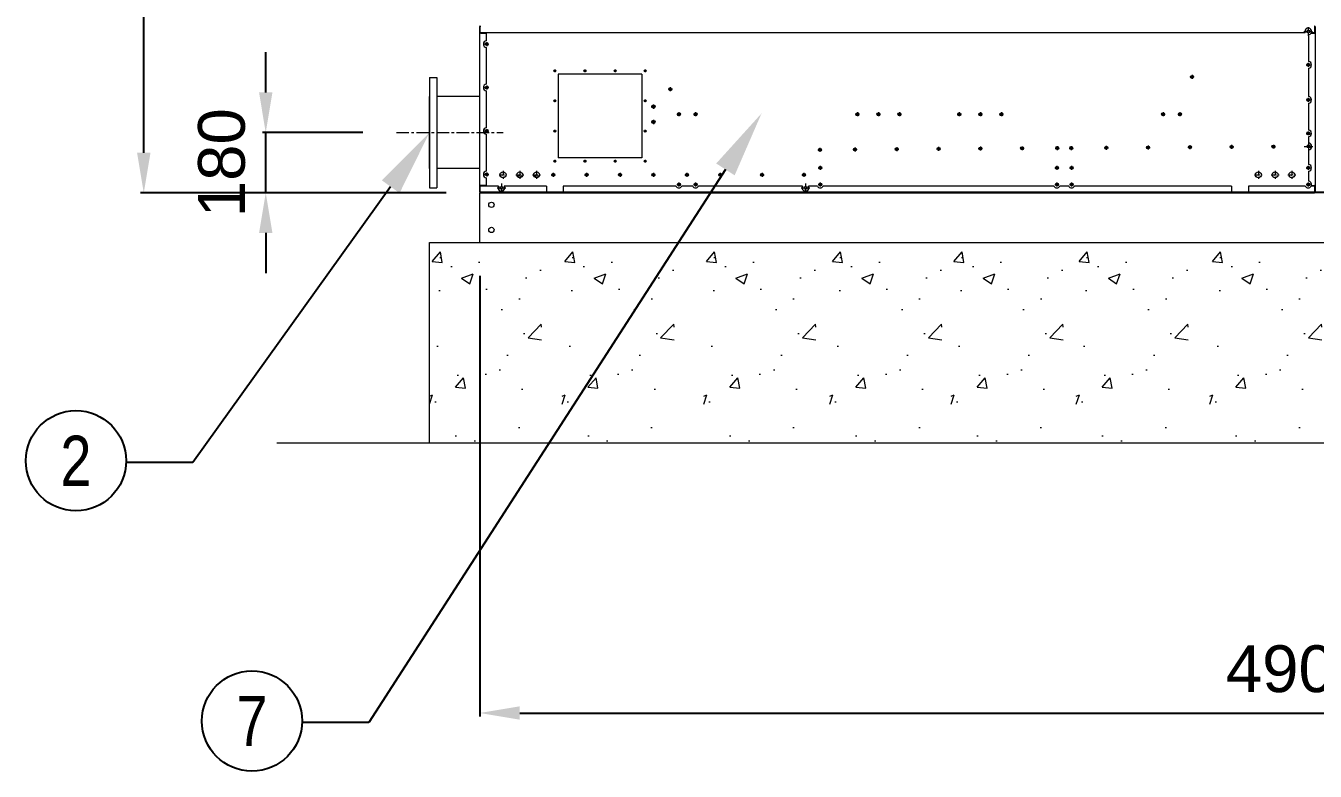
# Model space of a CAD drawing. Header units: millimetres. Extents: x 18793 to 48201, y 11745 to 32540.
# Drawn here: x 28028 to 31886, y 17598 to 19828 of the extents above; entities that cross this region are included whole.
import ezdxf
from ezdxf import colors
from ezdxf.entities.mleader import LeaderData, LeaderLine
from ezdxf.enums import TextEntityAlignment as Align
from ezdxf.math import Vec2, Vec3

# ---------------------------------------------------------------- set-up
doc = ezdxf.new("R2010")
doc.units = ezdxf.units.MM
doc.linetypes.add('CENTER', pattern=[2, 1.25, -0.25, 0.25, -0.25])
doc.linetypes.add('DASHDOT', pattern=[18.5, 12, -3, 0.5, -3])
for name, color, linetype in [('center', 1, 'CENTER'), ('냉각탑_dim', 1, 'Continuous'), ('냉각탑_text', 3, 'Continuous'), ('냉각탑_기초', 23, 'Continuous')]:
    doc.layers.add(name, color=color, linetype=linetype)
doc.styles.get("Standard").update_dxf_attribs({"font": 'arial.ttf'})
doc.dimstyles.new('1.40', dxfattribs={"dimscale": 20, "dimtxt": 1.5, "dimasz": 1, "dimexe": 0.5, "dimexo": 0.5, "dimgap": 0.5, "dimtad": 1, "dimdec": 0, "dimzin": 0, "dimdsep": 46, "dimtxsty": 'Standard', "dimcen": 0, "dimclrd": 2, "dimclre": 2, "dimclrt": 3, "dimadec": 0, "dimazin": 0, "dimtfac": 1, "dimtdec": 0, "dimtmove": 0, "dimatfit": 0, "dimfxl": 1, "dimtolj": 1, "dimtzin": 0, "dimlwd": -1, "dimlwe": -1, "dimarcsym": 0})

# ---------------------------------------------------------------- blocks, each defined once
blk = doc.blocks.new('*D130')
at = {"color": 2, "transparency": 16777216}
for p, q in [((29386.5, 19079.5), (29386.5, 17761.7)), ((34286.5, 19079.5), (34286.5, 17761.7)), ((29506.5, 17771.7), (34166.5, 17771.7))]:
    blk.add_line(p, q, dxfattribs=at)
for points in [[(29506.5, 17791.7), (29506.5, 17751.7), (29386.5, 17771.7)], [(34166.5, 17791.7), (34166.5, 17751.7), (34286.5, 17771.7)]]:
    blk.add_solid(points, dxfattribs=at)
at = {"layer": 'Defpoints', "color": 0, "transparency": 16777216}
for p in [(29386.5, 19179.5), (34286.5, 19179.5), (34286.5, 17771.7)]:
    blk.add_point(p, dxfattribs=at)
at = {"color": 3, "lineweight": 5, "transparency": 16777216, "insert": (31836.5, 17903.2), "char_height": 140, "attachment_point": 5}
blk.add_mtext('\\A1;4900', dxfattribs=at)
blk = doc.blocks.new('*D131')
at = {"color": 2, "transparency": 16777216}
for p, q in [((29024.2, 22320.8), (28371.4, 22320.8)), ((28381.4, 19447.8), (28381.4, 22200.8)), ((29286.5, 19327.8), (28371.4, 19327.8))]:
    blk.add_line(p, q, dxfattribs=at)
for points in [[(28361.4, 22200.8), (28401.4, 22200.8), (28381.4, 22320.8)], [(28361.4, 19447.8), (28401.4, 19447.8), (28381.4, 19327.8)]]:
    blk.add_solid(points, dxfattribs=at)
at = {"layer": 'Defpoints', "color": 0, "transparency": 16777216}
for p in [(28381.4, 22320.8), (29124.2, 22320.8), (29386.5, 19327.8)]:
    blk.add_point(p, dxfattribs=at)
at = {"color": 3, "lineweight": 5, "transparency": 16777216, "insert": (28249.9, 20824.3), "char_height": 140, "attachment_point": 5, "rotation": 90}
blk.add_mtext('\\A1;2993', dxfattribs=at)
blk = doc.blocks.new('*D133')
at = {"color": 2, "transparency": 16777216}
for p, q in [((28746.3, 19628.2), (28746.3, 19748.2)), ((29037.3, 19508.2), (28736.3, 19508.2)), ((28746.3, 19327.8), (28746.3, 19508.2)), ((29286.5, 19327.8), (28736.3, 19327.8)), ((28746.3, 19207.8), (28746.3, 19087.8))]:
    blk.add_line(p, q, dxfattribs=at)
for points in [[(28726.3, 19628.2), (28766.3, 19628.2), (28746.3, 19508.2)], [(28726.3, 19207.8), (28766.3, 19207.8), (28746.3, 19327.8)]]:
    blk.add_solid(points, dxfattribs=at)
at = {"layer": 'Defpoints', "color": 0, "transparency": 16777216}
for p in [(28746.3, 19508.2), (29137.3, 19508.2), (29386.5, 19327.8)]:
    blk.add_point(p, dxfattribs=at)
at = {"color": 3, "lineweight": 5, "transparency": 16777216, "insert": (28614.8, 19418), "char_height": 140, "attachment_point": 5, "rotation": 90}
blk.add_mtext('\\A1;180', dxfattribs=at)
blk = doc.blocks.new('1')
at = {"color": 7, "lineweight": 20, "ltscale": 0.0425}
for p, q in [((29386.5, 19825.8), (29388.2, 19825.8)), ((29386.5, 19824.9), (29388.2, 19824.9)), ((31886.5, 19825.8), (31884.8, 19825.8)), ((31886.5, 19824.9), (31884.8, 19824.9)), ((29386.5, 19330.7), (29388.2, 19330.7)), ((29386.5, 19329.8), (29388.2, 19329.8)), ((31886.5, 19330.7), (31884.8, 19330.7)), ((31886.5, 19329.8), (31884.8, 19329.8))]:
    blk.add_line(p, q, dxfattribs=at)
at = {"color": 7, "lineweight": 20, "ltscale": 0.0225}
for p, q in [((29386.5, 19824.9), (29386.5, 19825.8)), ((29386.5, 19824.9), (29386.5, 19825.8)), ((31886.5, 19824.9), (31886.5, 19825.8)), ((29386.5, 19330.7), (29386.5, 19329.8)), ((31886.5, 19330.7), (31886.5, 19329.8))]:
    blk.add_line(p, q, dxfattribs=at)
at = {"color": 7, "lineweight": 20, "ltscale": 0.4775}
for p, q in [((29386.5, 19805.8), (29386.5, 19824.9)), ((31886.5, 19824.9), (31886.5, 19805.8)), ((29386.5, 19330.7), (29386.5, 19349.8)), ((31886.5, 19349.8), (31886.5, 19330.7))]:
    blk.add_line(p, q, dxfattribs=at)
at = {"color": 7, "lineweight": 20, "ltscale": 0.085}
for p, q in [((29389.9, 19805.8), (29386.5, 19805.8)), ((29388.2, 19827.8), (29388.2, 19824.4)), ((31883.1, 19805.8), (31886.5, 19805.8)), ((31884.8, 19827.8), (31884.8, 19824.4)), ((29389.9, 19349.8), (29386.5, 19349.8)), ((29388.2, 19327.8), (29388.2, 19331.2)), ((31883.1, 19349.8), (31886.5, 19349.8)), ((31884.8, 19327.8), (31884.8, 19331.2))]:
    blk.add_line(p, q, dxfattribs=at)
at = {"color": 7, "lineweight": 20}
for p, q in [((29386.5, 19349.8), (29386.5, 19805.8)), ((29388.2, 19807.8), (31856, 19807.8)), ((29406.5, 19782.8), (29406.5, 19805.8)), ((31866.5, 19800.9), (31866.5, 19720.8)), ((31886.5, 19805.8), (31886.5, 19349.8)), ((29406.5, 19652.8), (29406.5, 19762.9)), ((29871.5, 19682.8), (29621.5, 19682.8)), ((29621.5, 19682.8), (29621.5, 19432.8)), ((29871.5, 19682.8), (29871.5, 19432.8)), ((31866.5, 19700.9), (31866.5, 19615.8)), ((29236.5, 19673.3), (29236.5, 19343.3)), ((29236.5, 19673.3), (29258.5, 19673.3)), ((29258.5, 19673.3), (29258.5, 19343.3)), ((29236.5, 19400.2), (29236.5, 19616.5)), ((29386.5, 19616.5), (29258.5, 19616.5)), ((29406.5, 19522.8), (29406.5, 19632.9)), ((31866.5, 19595.9), (31866.5, 19515.8)), ((29406.5, 19392.8), (29406.5, 19502.9)), ((31866.5, 19456.8), (31866.5, 19412.8)), ((29871.5, 19432.8), (29621.5, 19432.8)), ((29386.5, 19400.2), (29258.5, 19400.2)), ((29406.5, 19349.8), (29406.5, 19372.9)), ((31866.5, 19392.9), (31866.5, 19362.8)), ((29236.5, 19343.3), (29258.5, 19343.3)), ((29442.8, 19347.8), (29388.2, 19347.8)), ((29586.5, 19347.8), (29460.2, 19347.8)), ((29586.5, 19331.2), (29636.5, 19331.2)), ((29973.8, 19347.8), (29636.5, 19347.8)), ((30023.8, 19347.8), (29991.2, 19347.8)), ((30352.8, 19347.8), (30041.2, 19347.8)), ((30396.8, 19347.8), (30370.2, 19347.8)), ((31104.8, 19347.8), (30414.2, 19347.8)), ((31148.8, 19347.8), (31122.2, 19347.8)), ((31636.5, 19347.8), (31166.2, 19347.8)), ((31636.5, 19331.2), (31686.5, 19331.2)), ((31856.8, 19347.8), (31686.5, 19347.8)), ((29388.2, 19327.8), (31884.8, 19327.8))]:
    blk.add_line(p, q, dxfattribs=at)
at = {"color": 7, "lineweight": 20, "ltscale": 0.00769}
for p, q in [((29386.5, 19805.8), (29386.8, 19805.8)), ((31886.5, 19805.8), (31886.2, 19805.8))]:
    blk.add_line(p, q, dxfattribs=at)
at = {"color": 7, "lineweight": 20, "ltscale": 0.415}
for p, q in [((29388.2, 19807.8), (29388.2, 19824.4)), ((29389.9, 19805.8), (29406.5, 19805.8)), ((31884.8, 19824.4), (31884.8, 19807.8)), ((29388.2, 19331.2), (29388.2, 19347.8)), ((29406.5, 19349.8), (29389.9, 19349.8)), ((29586.5, 19347.8), (29586.5, 19331.2)), ((29636.5, 19347.8), (29636.5, 19331.2)), ((31636.5, 19347.8), (31636.5, 19331.2)), ((31686.5, 19347.8), (31686.5, 19331.2)), ((31884.8, 19347.8), (31884.8, 19331.2))]:
    blk.add_line(p, q, dxfattribs=at)
at = {"color": 7, "lineweight": 20, "ltscale": 0.05}
for p, q in [((29388.5, 19807.8), (29388.5, 19805.8)), ((31884.5, 19805.8), (31884.5, 19807.8)), ((29386.5, 19349.8), (29388.5, 19349.8)), ((29388.5, 19349.8), (29388.5, 19347.8)), ((31886.5, 19349.8), (31884.5, 19349.8)), ((31884.5, 19347.8), (31884.5, 19349.8))]:
    blk.add_line(p, q, dxfattribs=at)
at = {"color": 7, "linetype": 'DASHDOT', "lineweight": 20}
for p, q in [((31852.5, 19810.8), (31878.5, 19810.8)), ((31865.5, 19823.8), (31865.5, 19797.8)), ((31853.5, 19466.8), (31879.5, 19466.8)), ((31866.5, 19479.8), (31866.5, 19453.8)), ((29444.8, 19381.8), (29468.2, 19381.8)), ((29456.5, 19393.5), (29456.5, 19370.1)), ((29494.8, 19381.8), (29518.2, 19381.8)), ((29506.5, 19393.5), (29506.5, 19370.1)), ((29544.8, 19381.8), (29568.2, 19381.8)), ((29556.5, 19393.5), (29556.5, 19370.1)), ((31704.8, 19381.8), (31728.2, 19381.8)), ((31716.5, 19393.5), (31716.5, 19370.1)), ((31754.8, 19381.8), (31778.2, 19381.8)), ((31766.5, 19393.5), (31766.5, 19370.1)), ((31804.8, 19381.8), (31828.2, 19381.8)), ((31816.5, 19393.5), (31816.5, 19370.1)), ((29438.5, 19342.8), (29464.5, 19342.8)), ((29451.5, 19355.8), (29451.5, 19329.8)), ((30348.5, 19342.8), (30374.5, 19342.8)), ((30361.5, 19355.8), (30361.5, 19329.8))]:
    blk.add_line(p, q, dxfattribs=at)
at = {"color": 7, "lineweight": 20, "ltscale": 0.223493}
blk.add_line((31874.2, 19805.8), (31883.1, 19805.8), dxfattribs=at)
at = {"color": 7, "lineweight": 20, "ltscale": 0.244015}
blk.add_line((31875, 19807.8), (31884.8, 19807.8), dxfattribs=at)
at = {"color": 7, "linetype": 'DASHDOT', "lineweight": 20, "ltscale": 0.292499}
for p, q in [((29401.6, 19772.8), (29413.3, 19772.8)), ((31859.6, 19710.8), (31871.3, 19710.8)), ((29401.6, 19642.8), (29413.3, 19642.8)), ((31859.6, 19605.8), (31871.3, 19605.8)), ((29401.6, 19512.8), (29413.3, 19512.8)), ((31859.6, 19505.8), (31871.3, 19505.8)), ((31755.6, 19466.1), (31767.3, 19466.1)), ((29401.6, 19382.8), (29413.3, 19382.8)), ((29600.6, 19381.8), (29612.3, 19381.8)), ((31151.6, 19402.8), (31163.3, 19402.8)), ((31151.6, 19352.8), (31163.3, 19352.8))]:
    blk.add_line(p, q, dxfattribs=at)
at = {"color": 7, "linetype": 'DASHDOT', "lineweight": 20, "ltscale": 0.2925}
for p, q in [((29407.5, 19778.7), (29407.5, 19767)), ((31865.5, 19716.7), (31865.5, 19705)), ((31517.9, 19680.7), (31517.9, 19669)), ((29407.5, 19648.7), (29407.5, 19637)), ((29956.9, 19643.6), (29956.9, 19631.9)), ((31512, 19674.8), (31523.7, 19674.8)), ((29951, 19637.7), (29962.7, 19637.7)), ((31865.5, 19611.7), (31865.5, 19600)), ((29976.6, 19562.8), (29988.3, 19562.8)), ((29982.5, 19568.7), (29982.5, 19557)), ((30026.6, 19562.8), (30038.3, 19562.8)), ((30032.5, 19568.7), (30032.5, 19557)), ((30510.6, 19562.8), (30522.3, 19562.8)), ((30516.5, 19568.7), (30516.5, 19557)), ((30573.6, 19562.8), (30585.3, 19562.8)), ((30579.5, 19568.7), (30579.5, 19557)), ((30636.6, 19562.8), (30648.3, 19562.8)), ((30642.5, 19568.7), (30642.5, 19557)), ((30815.6, 19562.8), (30827.3, 19562.8)), ((30821.5, 19568.7), (30821.5, 19557)), ((30878.6, 19562.8), (30890.3, 19562.8)), ((30884.5, 19568.7), (30884.5, 19557)), ((30941.6, 19562.8), (30953.3, 19562.8)), ((30947.5, 19568.7), (30947.5, 19557)), ((31425.6, 19562.8), (31437.3, 19562.8)), ((31431.5, 19568.7), (31431.5, 19557)), ((31475.6, 19562.8), (31487.3, 19562.8)), ((31481.5, 19568.7), (31481.5, 19557)), ((29407.5, 19518.7), (29407.5, 19507)), ((31865.5, 19511.7), (31865.5, 19500)), ((30398.6, 19456.8), (30410.3, 19456.8)), ((30404.5, 19462.7), (30404.5, 19451)), ((30503.6, 19457.5), (30515.3, 19457.5)), ((30509.5, 19463.4), (30509.5, 19451.7)), ((30628.6, 19458.4), (30640.3, 19458.4)), ((30634.5, 19464.3), (30634.5, 19452.6)), ((30753.6, 19459.3), (30765.3, 19459.3)), ((30759.5, 19465.2), (30759.5, 19453.5)), ((30878.6, 19460.2), (30890.3, 19460.2)), ((30884.5, 19466), (30884.5, 19454.3)), ((31003.6, 19461.1), (31015.3, 19461.1)), ((31009.5, 19466.9), (31009.5, 19455.2)), ((31108.6, 19461.8), (31120.3, 19461.8)), ((31114.5, 19467.7), (31114.5, 19456)), ((31150.6, 19461.8), (31162.3, 19461.8)), ((31156.5, 19467.7), (31156.5, 19456)), ((31255.6, 19462.5), (31267.3, 19462.5)), ((31261.5, 19468.4), (31261.5, 19456.7)), ((31380.6, 19463.4), (31392.3, 19463.4)), ((31386.5, 19469.3), (31386.5, 19457.6)), ((31505.6, 19464.3), (31517.3, 19464.3)), ((31511.5, 19470.2), (31511.5, 19458.5)), ((31630.6, 19465.2), (31642.3, 19465.2)), ((31636.5, 19471), (31636.5, 19459.3)), ((31761.5, 19471.9), (31761.5, 19460.2)), ((31866.5, 19472.7), (31866.5, 19461)), ((30405.5, 19408.7), (30405.5, 19397)), ((31113.5, 19408.7), (31113.5, 19397)), ((31157.5, 19408.7), (31157.5, 19397)), ((31865.5, 19408.7), (31865.5, 19397)), ((29407.5, 19388.7), (29407.5, 19377)), ((29606.5, 19387.7), (29606.5, 19376)), ((29700.6, 19381.8), (29712.3, 19381.8)), ((29706.5, 19387.7), (29706.5, 19376)), ((29800.6, 19381.8), (29812.3, 19381.8)), ((29806.5, 19387.7), (29806.5, 19376)), ((29900.6, 19381.8), (29912.3, 19381.8)), ((29906.5, 19387.7), (29906.5, 19376)), ((30000.6, 19381.8), (30012.3, 19381.8)), ((30006.5, 19387.7), (30006.5, 19376)), ((30100.6, 19381.8), (30112.3, 19381.8)), ((30106.5, 19387.7), (30106.5, 19376)), ((30225.6, 19381.8), (30237.3, 19381.8)), ((30231.5, 19387.7), (30231.5, 19376)), ((30350.6, 19381.8), (30362.3, 19381.8)), ((30356.5, 19387.7), (30356.5, 19376)), ((30399.6, 19402.8), (30411.3, 19402.8)), ((31107.6, 19402.8), (31119.3, 19402.8)), ((29976.6, 19352.8), (29988.3, 19352.8)), ((29982.5, 19358.7), (29982.5, 19347)), ((30026.6, 19352.8), (30038.3, 19352.8)), ((30032.5, 19358.7), (30032.5, 19347)), ((30399.6, 19352.8), (30411.3, 19352.8)), ((30405.5, 19358.7), (30405.5, 19347)), ((31107.6, 19352.8), (31119.3, 19352.8)), ((31113.5, 19358.7), (31113.5, 19347)), ((31157.5, 19358.7), (31157.5, 19347)), ((31865.5, 19358.7), (31865.5, 19347))]:
    blk.add_line(p, q, dxfattribs=at)
at = {"color": 7, "linetype": 'DASHDOT', "lineweight": 20, "ltscale": 0.195}
for p, q in [((29607.6, 19692.8), (29615.4, 19692.8)), ((29611.5, 19696.7), (29611.5, 19688.9)), ((29697.6, 19692.8), (29705.4, 19692.8)), ((29701.5, 19696.7), (29701.5, 19688.9)), ((29787.6, 19692.8), (29795.4, 19692.8)), ((29791.5, 19696.7), (29791.5, 19688.9)), ((29877.6, 19692.8), (29885.4, 19692.8)), ((29881.5, 19696.7), (29881.5, 19688.9)), ((31517.9, 19679.5), (31517.9, 19670.8)), ((29953, 19638.6), (29960.8, 19638.6)), ((29956.9, 19642.5), (29956.9, 19633.8)), ((31514, 19675.6), (31521.8, 19675.6)), ((31514, 19674.7), (31521.8, 19674.7)), ((29607.6, 19602.8), (29615.4, 19602.8)), ((29611.5, 19606.7), (29611.5, 19598.9)), ((29877.6, 19602.8), (29885.4, 19602.8)), ((29881.5, 19606.7), (29881.5, 19598.9)), ((29953, 19637.7), (29960.8, 19637.7)), ((30512.6, 19562.8), (30520.4, 19562.8)), ((30516.5, 19566.7), (30516.5, 19558.9)), ((30575.6, 19562.8), (30583.4, 19562.8)), ((30579.5, 19566.7), (30579.5, 19558.9)), ((30638.6, 19562.8), (30646.4, 19562.8)), ((30642.5, 19566.7), (30642.5, 19558.9)), ((30817.6, 19562.8), (30825.4, 19562.8)), ((30821.5, 19566.7), (30821.5, 19558.9)), ((30880.6, 19562.8), (30888.4, 19562.8)), ((30884.5, 19566.7), (30884.5, 19558.9)), ((30943.6, 19562.8), (30951.4, 19562.8)), ((30947.5, 19566.7), (30947.5, 19558.9)), ((31431.5, 19566.7), (31431.5, 19558.9)), ((31481.5, 19566.7), (31481.5, 19558.9)), ((29607.6, 19512.8), (29615.4, 19512.8)), ((29611.5, 19516.7), (29611.5, 19508.9)), ((29877.6, 19512.8), (29885.4, 19512.8)), ((29881.5, 19516.7), (29881.5, 19508.9)), ((30400.6, 19456.9), (30408.4, 19456.9)), ((30404.5, 19460.8), (30404.5, 19453)), ((30505.6, 19457.6), (30513.4, 19457.6)), ((30509.5, 19461.5), (30509.5, 19453.7)), ((30630.6, 19458.5), (30638.4, 19458.5)), ((30634.5, 19462.4), (30634.5, 19454.6)), ((30755.6, 19459.3), (30763.4, 19459.3)), ((30759.5, 19463.2), (30759.5, 19455.4)), ((30880.6, 19460.1), (30888.4, 19460.1)), ((30884.5, 19464), (30884.5, 19456.2)), ((31005.6, 19461), (31013.4, 19461)), ((31009.5, 19464.9), (31009.5, 19457.1)), ((31110.6, 19461.7), (31118.4, 19461.7)), ((31114.5, 19465.6), (31114.5, 19457.8)), ((31152.6, 19461.9), (31160.4, 19461.9)), ((31156.5, 19465.8), (31156.5, 19458)), ((31257.6, 19462.6), (31265.4, 19462.6)), ((31261.5, 19466.5), (31261.5, 19458.7)), ((31386.5, 19467.4), (31386.5, 19459.6)), ((31507.6, 19464.3), (31515.4, 19464.3)), ((31511.5, 19468.2), (31511.5, 19460.4)), ((31636.5, 19469), (31636.5, 19461.2)), ((31761.5, 19469.9), (31761.5, 19462.1)), ((31866.5, 19470.6), (31866.5, 19462.8)), ((29607.6, 19422.8), (29615.4, 19422.8)), ((29611.5, 19426.7), (29611.5, 19418.9)), ((29697.6, 19422.8), (29705.4, 19422.8)), ((29701.5, 19426.7), (29701.5, 19418.9)), ((29787.6, 19422.8), (29795.4, 19422.8)), ((29791.5, 19426.7), (29791.5, 19418.9)), ((29877.6, 19422.8), (29885.4, 19422.8)), ((29881.5, 19426.7), (29881.5, 19418.9))]:
    blk.add_line(p, q, dxfattribs=at)
at = {"color": 7, "lineweight": 20, "ltscale": 0.12521}
blk.add_line((29614.5, 19692.7), (29610.2, 19690.1), dxfattribs=at)
at = {"color": 7, "lineweight": 20, "ltscale": 0.053852}
for p, q in [((29404.7, 19643.9), (29404.7, 19641.7)), ((29404.7, 19513.9), (29404.7, 19511.7)), ((29404.7, 19383.9), (29404.7, 19381.7))]:
    blk.add_line(p, q, dxfattribs=at)
at = {"color": 7, "linetype": 'DASHDOT', "lineweight": 20, "ltscale": 0.325}
for p, q in [((29900, 19585.8), (29913, 19585.8)), ((29906.5, 19592.3), (29906.5, 19579.3)), ((29900, 19539.8), (29913, 19539.8)), ((29906.5, 19546.3), (29906.5, 19533.3))]:
    blk.add_line(p, q, dxfattribs=at)
at = {"color": 7, "lineweight": 20, "ltscale": 6.21139e-05}
blk.add_line((29911.5, 19585.8), (29911.5, 19585.8), dxfattribs=at)
at = {"color": 7, "linetype": 'DASHDOT', "lineweight": 20, "ltscale": 0.195001}
for p, q in [((31427.6, 19562.8), (31435.4, 19562.8)), ((31477.6, 19562.8), (31485.4, 19562.8)), ((31382.6, 19463.5), (31390.4, 19463.5)), ((31632.6, 19465.1), (31640.4, 19465.1)), ((31757.6, 19466), (31765.4, 19466))]:
    blk.add_line(p, q, dxfattribs=at)
at = {"color": 7, "lineweight": 20, "ltscale": 6.2101e-05}
blk.add_line((29911.5, 19539.8), (29911.5, 19539.8), dxfattribs=at)
at = {"color": 7, "lineweight": 20, "ltscale": 0.476253}
blk.add_line((31866.5, 19495.9), (31866.5, 19476.8), dxfattribs=at)
at = {"color": 7, "linetype": 'DASHDOT', "lineweight": 20, "ltscale": 0.292502}
for p, q in [((31860.6, 19466.8), (31872.3, 19466.8)), ((31859.6, 19402.8), (31871.3, 19402.8)), ((31859.6, 19352.8), (31871.3, 19352.8))]:
    blk.add_line(p, q, dxfattribs=at)
at = {"color": 7, "linetype": 'DASHDOT', "lineweight": 20, "ltscale": 0.194998}
blk.add_line((31862.6, 19466.7), (31870.4, 19466.7), dxfattribs=at)
at = {"color": 7, "lineweight": 20, "ltscale": 0.427685}
for p, q in [((29497.9, 19379), (29515, 19379)), ((29547.9, 19379), (29565, 19379))]:
    blk.add_line(p, q, dxfattribs=at)
at = {"color": 7, "lineweight": 20, "ltscale": 0.053808}
for p, q in [((29605.4, 19379), (29607.6, 19379)), ((29705.4, 19379), (29707.6, 19379))]:
    blk.add_line(p, q, dxfattribs=at)
at = {"lineweight": 20}
for p, q in [((29386.5, 19329.5), (29386.5, 19327.8)), ((29461.5, 19329.5), (29386.5, 19329.5))]:
    blk.add_line(p, q, dxfattribs=at)
at = {"color": 7, "lineweight": 20, "ltscale": 0.280701}
for p, q in [((29389.9, 19329.5), (29425.1, 19329.5)), ((29425.1, 19329.5), (29432.5, 19329.5)), ((32640.5, 19329.5), (29432.5, 19329.5))]:
    blk.add_line(p, q, dxfattribs=at)
at = {"color": 7, "lineweight": 20, "ltscale": 0.265994}
blk.add_line((31884.8, 19347.8), (31874.2, 19347.8), dxfattribs=at)
at = {"color": 7, "lineweight": 20, "ltscale": 0.201515}
blk.add_line((31875, 19349.8), (31883.1, 19349.8), dxfattribs=at)
at = {"color": 0, "lineweight": 20}
for p in [(29386.5, 19179.5), (34286.5, 19327.8)]:
    blk.add_line(p, (29386.5, 19327.8), dxfattribs=at)
at = {"lineweight": 5}
blk.add_line((29386.5, 19179.5), (34286.5, 19179.5), dxfattribs=at)
at = {"color": 7, "lineweight": 20}
for centre, radius in [((31865.5, 19810.8), 4.5), ((31865.5, 19810.8), 3), ((29407.5, 19772.8), 4.5), ((29407.5, 19772.8), 3), ((31865.5, 19710.8), 4.5), ((29611.5, 19692.8), 3), ((29701.5, 19692.8), 3), ((29791.5, 19692.8), 3), ((29881.5, 19692.8), 3), ((31517.9, 19674.8), 4.5), ((31517.9, 19674.7), 3), ((31865.5, 19710.8), 3), ((29407.5, 19642.8), 4.5), ((29407.5, 19642.8), 3), ((29956.9, 19637.7), 4.5), ((29956.9, 19637.7), 3), ((29611.5, 19602.8), 3), ((29881.5, 19602.8), 3), ((31865.5, 19605.8), 4.5), ((31865.5, 19605.8), 3), ((29906.5, 19585.8), 5), ((29906.5, 19585.8), 3.5), ((29982.5, 19562.8), 4.5), ((29982.5, 19562.8), 3), ((30032.5, 19562.8), 4.5), ((30032.5, 19562.8), 3), ((30516.5, 19562.8), 4.5), ((30516.5, 19562.8), 3), ((30579.5, 19562.8), 4.5), ((30579.5, 19562.8), 3), ((30642.5, 19562.8), 4.5), ((30642.5, 19562.8), 3), ((30821.5, 19562.8), 4.5), ((30821.5, 19562.8), 3), ((30884.5, 19562.8), 4.5), ((30884.5, 19562.8), 3), ((30947.5, 19562.8), 4.5), ((30947.5, 19562.8), 3), ((31431.5, 19562.8), 4.5), ((31431.5, 19562.8), 3), ((31481.5, 19562.8), 4.5), ((31481.5, 19562.8), 3), ((29906.5, 19539.8), 5), ((29906.5, 19539.8), 3.5), ((29407.5, 19512.8), 4.5), ((29407.5, 19512.8), 3), ((29611.5, 19512.8), 3), ((29881.5, 19512.8), 3), ((31865.5, 19505.8), 4.5), ((31865.5, 19505.8), 3), ((30404.5, 19456.8), 4.5), ((30404.5, 19456.9), 3), ((30509.5, 19457.5), 4.5), ((30509.5, 19457.6), 3), ((30634.5, 19458.4), 4.5), ((30634.5, 19458.5), 3), ((30759.5, 19459.3), 4.5), ((30759.5, 19459.3), 3), ((30884.5, 19460.2), 4.5), ((30884.5, 19460.1), 3), ((31009.5, 19461.1), 4.5), ((31009.5, 19461), 3), ((31114.5, 19461.8), 4.5), ((31114.5, 19461.7), 3), ((31156.5, 19461.8), 4.5), ((31156.5, 19461.9), 3), ((31261.5, 19462.5), 4.5), ((31261.5, 19462.6), 3), ((31386.5, 19463.4), 4.5), ((31386.5, 19463.5), 3), ((31511.5, 19464.3), 4.5), ((31511.5, 19464.3), 3), ((31636.5, 19465.2), 4.5), ((31636.5, 19465.1), 3), ((31761.5, 19466.1), 4.5), ((31761.5, 19466), 3), ((31866.5, 19466.8), 4.5), ((31866.5, 19466.7), 3), ((29611.5, 19422.8), 3), ((29701.5, 19422.8), 3), ((29791.5, 19422.8), 3), ((29881.5, 19422.8), 3), ((30405.5, 19402.8), 4.5), ((31113.5, 19402.8), 4.5), ((31157.5, 19402.8), 4.5), ((31865.5, 19402.8), 4.5), ((29407.5, 19382.8), 4.5), ((29407.5, 19382.8), 3), ((29456.5, 19381.8), 9), ((29506.5, 19381.8), 9), ((29556.5, 19381.8), 9), ((29606.5, 19381.8), 4.5), ((29606.5, 19381.8), 3), ((29706.5, 19381.8), 4.5), ((29706.5, 19381.8), 3), ((29806.5, 19381.8), 4.5), ((29806.5, 19381.8), 3), ((29906.5, 19381.8), 4.5), ((29906.5, 19381.8), 3), ((30006.5, 19381.8), 4.5), ((30006.5, 19381.8), 3), ((30106.5, 19381.8), 4.5), ((30106.5, 19381.8), 3), ((30231.5, 19381.8), 4.5), ((30231.5, 19381.8), 3), ((30356.5, 19381.8), 4.5), ((30356.5, 19381.8), 3), ((30405.5, 19402.8), 3), ((31113.5, 19402.8), 3), ((31157.5, 19402.8), 3), ((31716.5, 19381.8), 9), ((31766.5, 19381.8), 9), ((31816.5, 19381.8), 9), ((31865.5, 19402.8), 3), ((29451.5, 19342.8), 4.5), ((29451.5, 19342.8), 3), ((29982.5, 19352.8), 4.5), ((29982.5, 19352.8), 3), ((30032.5, 19352.8), 4.5), ((30032.5, 19352.8), 3), ((30361.5, 19342.8), 4.5), ((30361.5, 19342.8), 3), ((30405.5, 19352.8), 4.5), ((30405.5, 19352.8), 3), ((31113.5, 19352.8), 4.5), ((31113.5, 19352.8), 3), ((31157.5, 19352.8), 4.5), ((31157.5, 19352.8), 3), ((31865.5, 19352.8), 4.5), ((31865.5, 19352.8), 3)]:
    blk.add_circle(centre, radius, dxfattribs=at)
at = {"lineweight": 20}
for centre in [(29421.5, 19292), (29421.5, 19217)]:
    blk.add_circle(centre, 8, dxfattribs=at)
at = {"color": 7, "lineweight": 20}
for centre, radius, start, end in [((29389.9, 19824.4), 3.4, 179.7584, 180), ((29389.9, 19824.4), 3.4, 120, 155.6842), ((31865.5, 19810.8), 10, 342.5424, 197.4576), ((31865.5, 19810.8), 10, 275.739, 330), ((31883.1, 19824.4), 3.4, 24.3159, 60), ((29407.5, 19772.8), 10, 95.7389, 264.2611), ((31865.5, 19710.8), 10, 275.739, 84.261), ((29407.5, 19642.8), 10, 95.7389, 264.2611), ((29956.9, 19638.6), 3, 188.3602, 351.6398), ((31517.9, 19675.6), 3, 188.3602, 351.6398), ((31865.5, 19605.8), 10, 275.739, 84.261), ((29407.5, 19512.8), 10, 95.7389, 264.2611), ((31865.5, 19505.8), 10, 275.739, 84.261), ((31866.5, 19466.8), 10, 270, 90), ((31865.5, 19402.8), 10, 275.7392, 84.2608), ((29407.5, 19382.8), 10, 95.7389, 264.2611), ((29389.9, 19331.2), 3.4, 180, 180.2416), ((29389.9, 19331.2), 3.4, 204.3156, 240), ((29451.5, 19342.8), 10, 149.9999, 30.0001), ((29982.5, 19352.8), 10, 210, 330), ((30032.5, 19352.8), 10, 210, 330), ((30361.5, 19342.8), 10, 149.9999, 30.0001), ((30405.5, 19352.8), 10, 210, 330), ((31113.5, 19352.8), 10, 210, 330), ((31157.5, 19352.8), 10, 210, 330), ((31865.5, 19352.8), 10, 210, 330), ((31865.5, 19352.8), 10, 342.5424, 84.2608), ((31883.1, 19331.2), 3.4, 300, 335.6844), ((29389.9, 19331.2), 3.4, 269.7551, 270), ((29425.1, 19331.2), 3.4, 270, 270.2449), ((29433.9, 19331.2), 3.4, 269.7551, 270), ((29469.1, 19331.2), 3.4, 270, 270.2449), ((30343.9, 19331.2), 3.4, 269.7551, 270), ((30379.1, 19331.2), 3.4, 270, 270.2449), ((30387.9, 19331.2), 3.4, 269.7551, 270), ((30423.1, 19331.2), 3.4, 270, 270.2449), ((31095.9, 19331.2), 3.4, 269.755, 270), ((31131.1, 19331.2), 3.4, 270, 270.245), ((31139.9, 19331.2), 3.4, 269.7551, 270), ((31175.1, 19331.2), 3.4, 270, 270.2449), ((31847.9, 19331.2), 3.4, 269.7551, 270), ((31883.1, 19331.2), 3.4, 270, 270.2449)]:
    blk.add_arc(centre, radius, start, end, dxfattribs=at)
at = {"layer": 'center', "lineweight": 20, "ltscale": 30}
blk.add_line((29137.3, 19508.2), (29457, 19508.2), dxfattribs=at)

msp = doc.modelspace()

# ---------------------------------------------------------------- hatches: boundary and pattern name
at = {"layer": '냉각탑_기초', "lineweight": 20, "ltscale": 30}
h = msp.add_hatch(dxfattribs=at)
h.set_pattern_fill('AR-CONC', color=256, scale=50, style=0)
h.set_pattern_definition([(50, (14642.97, 2638.13), (358.63, -31.376), [37.5, -412.5]), (355, (14642.97, 2638.13), (-69.3757, 376.096), [30, -330]), (100.4514, (14672.85, 2635.52), (289.2547, 344.72), [31.87, -350.571]), (46.1842, (14642.97, 2738.13), (533.6205, -82.7595), [56.25, -618.75]), (96.6356, (14687.44, 2731.24), (467.331, 487.059), [47.805, -525.856]), (351.1842, (14642.97, 2738.13), (467.331, 487.059), [45, -495]), (21, (14692.97, 2713.13), (298.4535, -201.3094), [37.5, -412.5]), (326, (14692.97, 2713.13), (121.6577, 362.575), [30, -330]), (71.4514, (14717.84, 2696.36), (420.1113, 161.265), [31.87, -350.571]), (37.5, (14642.97, 2638.13), (6.0799, 166.4469), [0, -326, 0, -335, 0, -331.25]), (7.5, (14642.97, 2638.13), (131.5348, 197.2059), [0, -191, 0, -318.5, 0, -126.25]), (327.5, (14531.47, 2638.13), (266.9112, -11.2774), [0, -125, 0, -390, 0, -517.5]), (317.5, (14481.47, 2638.13), (291.593, 50.0525), [0, -162.5, 0, -259, 0, -367.5])])
h.paths.add_polyline_path([(29571.5, 19179.5), (29236.5, 19179.5), (29236.5, 18579.5), (29571.5, 18579.5)])
h = msp.add_hatch(dxfattribs=at)
h.set_pattern_fill('AR-CONC', color=256, scale=50, style=0)
h.set_pattern_definition([(50, (15039.42, 2638.13), (358.63, -31.376), [37.5, -412.5]), (355, (15039.42, 2638.13), (-69.3757, 376.096), [30, -330]), (100.4514, (15069.3, 2635.52), (289.2547, 344.72), [31.87, -350.571]), (46.1842, (15039.4, 2738.13), (533.6205, -82.7595), [56.25, -618.75]), (96.6356, (15083.9, 2731.24), (467.331, 487.059), [47.805, -525.856]), (351.1842, (15039.4, 2738.13), (467.331, 487.059), [45, -495]), (21, (15089.42, 2713.13), (298.4535, -201.3094), [37.5, -412.5]), (326, (15089.42, 2713.13), (121.6577, 362.575), [30, -330]), (71.4514, (15114.3, 2696.36), (420.1113, 161.265), [31.87, -350.571]), (37.5, (15039.42, 2638.13), (6.0799, 166.4469), [0, -326, 0, -335, 0, -331.25]), (7.5, (15039.42, 2638.13), (131.5348, 197.2059), [0, -191, 0, -318.5, 0, -126.25]), (327.5, (14927.92, 2638.13), (266.9112, -11.2774), [0, -125, 0, -390, 0, -517.5]), (317.5, (14877.92, 2638.13), (291.593, 50.0525), [0, -162.5, 0, -259, 0, -367.5])])
h.paths.add_polyline_path([(29967.9, 19179.5), (29632.9, 19179.5), (29632.9, 18579.5), (29967.9, 18579.5)])
h = msp.add_hatch(dxfattribs=at)
h.set_pattern_fill('AR-CONC', color=256, scale=50, style=0)
h.set_pattern_definition([(50, (15463.6, 2638.13), (358.63, -31.376), [37.5, -412.5]), (355, (15463.6, 2638.13), (-69.3757, 376.096), [30, -330]), (100.4514, (15493.5, 2635.52), (289.2547, 344.72), [31.87, -350.571]), (46.1842, (15463.6, 2738.13), (533.6205, -82.7595), [56.25, -618.75]), (96.6356, (15508.07, 2731.24), (467.331, 487.059), [47.805, -525.856]), (351.1842, (15463.6, 2738.13), (467.331, 487.059), [45, -495]), (21, (15513.6, 2713.13), (298.4535, -201.3094), [37.5, -412.5]), (326, (15513.6, 2713.13), (121.6577, 362.575), [30, -330]), (71.4514, (15538.47, 2696.36), (420.1113, 161.265), [31.87, -350.571]), (37.5, (15463.6, 2638.13), (6.0799, 166.4469), [0, -326, 0, -335, 0, -331.25]), (7.5, (15463.6, 2638.13), (131.5348, 197.2059), [0, -191, 0, -318.5, 0, -126.25]), (327.5, (15352.1, 2638.13), (266.9112, -11.2774), [0, -125, 0, -390, 0, -517.5]), (317.5, (15302.1, 2638.13), (291.593, 50.0525), [0, -162.5, 0, -259, 0, -367.5])])
h.paths.add_polyline_path([(30392.1, 19179.5), (30057.1, 19179.5), (30057.1, 18579.5), (30392.1, 18579.5)])
h = msp.add_hatch(dxfattribs=at)
h.set_pattern_fill('AR-CONC', color=256, scale=50, style=0)
h.set_pattern_definition([(50, (15840.64, 2638.13), (358.63, -31.376), [37.5, -412.5]), (355, (15840.64, 2638.13), (-69.3757, 376.096), [30, -330]), (100.4514, (15870.53, 2635.52), (289.2547, 344.72), [31.87, -350.571]), (46.1842, (15840.64, 2738.13), (533.6205, -82.7595), [56.25, -618.75]), (96.6356, (15885.1, 2731.24), (467.331, 487.059), [47.805, -525.856]), (351.1842, (15840.64, 2738.13), (467.331, 487.059), [45, -495]), (21, (15890.64, 2713.13), (298.4535, -201.3094), [37.5, -412.5]), (326, (15890.64, 2713.13), (121.6577, 362.575), [30, -330]), (71.4514, (15915.5, 2696.36), (420.1113, 161.265), [31.87, -350.571]), (37.5, (15840.64, 2638.13), (6.0799, 166.4469), [0, -326, 0, -335, 0, -331.25]), (7.5, (15840.64, 2638.13), (131.5348, 197.2059), [0, -191, 0, -318.5, 0, -126.25]), (327.5, (15729.14, 2638.13), (266.9112, -11.2774), [0, -125, 0, -390, 0, -517.5]), (317.5, (15679.14, 2638.13), (291.593, 50.0525), [0, -162.5, 0, -259, 0, -367.5])])
h.paths.add_polyline_path([(30769.2, 19179.5), (30434.2, 19179.5), (30434.2, 18579.5), (30769.2, 18579.5)])
h = msp.add_hatch(dxfattribs=at)
h.set_pattern_fill('AR-CONC', color=256, scale=50, style=0)
h.set_pattern_definition([(50, (16203.83, 2638.13), (358.63, -31.376), [37.5, -412.5]), (355, (16203.83, 2638.13), (-69.3757, 376.096), [30, -330]), (100.4514, (16233.7, 2635.52), (289.2547, 344.72), [31.87, -350.571]), (46.1842, (16203.83, 2738.13), (533.6205, -82.7595), [56.25, -618.75]), (96.6356, (16248.3, 2731.24), (467.331, 487.059), [47.805, -525.856]), (351.1842, (16203.83, 2738.13), (467.331, 487.059), [45, -495]), (21, (16253.83, 2713.13), (298.4535, -201.3094), [37.5, -412.5]), (326, (16253.83, 2713.13), (121.6577, 362.575), [30, -330]), (71.4514, (16278.7, 2696.36), (420.1113, 161.265), [31.87, -350.571]), (37.5, (16203.83, 2638.13), (6.0799, 166.4469), [0, -326, 0, -335, 0, -331.25]), (7.5, (16203.83, 2638.13), (131.5348, 197.2059), [0, -191, 0, -318.5, 0, -126.25]), (327.5, (16092.33, 2638.13), (266.9112, -11.2774), [0, -125, 0, -390, 0, -517.5]), (317.5, (16042.33, 2638.13), (291.593, 50.0525), [0, -162.5, 0, -259, 0, -367.5])])
h.paths.add_polyline_path([(31132.4, 19179.5), (30797.4, 19179.5), (30797.4, 18579.5), (31132.4, 18579.5)])
h = msp.add_hatch(dxfattribs=at)
h.set_pattern_fill('AR-CONC', color=256, scale=50, style=0)
h.set_pattern_definition([(50, (16578.1, 2638.13), (358.63, -31.376), [37.5, -412.5]), (355, (16578.1, 2638.13), (-69.3757, 376.096), [30, -330]), (100.4514, (16608, 2635.52), (289.2547, 344.72), [31.87, -350.571]), (46.1842, (16578.1, 2738.13), (533.6205, -82.7595), [56.25, -618.75]), (96.6356, (16622.57, 2731.24), (467.331, 487.059), [47.805, -525.856]), (351.1842, (16578.1, 2738.13), (467.331, 487.059), [45, -495]), (21, (16628.1, 2713.13), (298.4535, -201.3094), [37.5, -412.5]), (326, (16628.1, 2713.13), (121.6577, 362.575), [30, -330]), (71.4514, (16652.97, 2696.36), (420.1113, 161.265), [31.87, -350.571]), (37.5, (16578.1, 2638.13), (6.0799, 166.4469), [0, -326, 0, -335, 0, -331.25]), (7.5, (16578.1, 2638.13), (131.5348, 197.2059), [0, -191, 0, -318.5, 0, -126.25]), (327.5, (16466.6, 2638.13), (266.9112, -11.2774), [0, -125, 0, -390, 0, -517.5]), (317.5, (16416.6, 2638.13), (291.593, 50.0525), [0, -162.5, 0, -259, 0, -367.5])])
h.paths.add_polyline_path([(31506.6, 19179.5), (31171.6, 19179.5), (31171.6, 18579.5), (31506.6, 18579.5)])
h = msp.add_hatch(dxfattribs=at)
h.set_pattern_fill('AR-CONC', color=256, scale=50, style=0)
h.set_pattern_definition([(50, (16977.73, 2638.13), (358.63, -31.376), [37.5, -412.5]), (355, (16977.73, 2638.13), (-69.3757, 376.096), [30, -330]), (100.4514, (17007.6, 2635.52), (289.2547, 344.72), [31.87, -350.571]), (46.1842, (16977.73, 2738.13), (533.6205, -82.7595), [56.25, -618.75]), (96.6356, (17022.2, 2731.24), (467.331, 487.059), [47.805, -525.856]), (351.1842, (16977.73, 2738.13), (467.331, 487.059), [45, -495]), (21, (17027.73, 2713.13), (298.4535, -201.3094), [37.5, -412.5]), (326, (17027.73, 2713.13), (121.6577, 362.575), [30, -330]), (71.4514, (17052.6, 2696.36), (420.1113, 161.265), [31.87, -350.571]), (37.5, (16977.73, 2638.13), (6.0799, 166.4469), [0, -326, 0, -335, 0, -331.25]), (7.5, (16977.73, 2638.13), (131.5348, 197.2059), [0, -191, 0, -318.5, 0, -126.25]), (327.5, (16866.23, 2638.13), (266.9112, -11.2774), [0, -125, 0, -390, 0, -517.5]), (317.5, (16816.23, 2638.13), (291.593, 50.0525), [0, -162.5, 0, -259, 0, -367.5])])
h.paths.add_polyline_path([(31906.3, 19179.5), (31571.3, 19179.5), (31571.3, 18579.5), (31906.3, 18579.5)])

# ---------------------------------------------------------------- linework, layer by layer
at = {"layer": '냉각탑_dim', "linetype": 'ByBlock', "lineweight": -3}
for centre in [(28178.4, 18526.3), (28705.1, 17747.6)]:
    msp.add_circle(centre, 150, dxfattribs=at)
at = {"layer": '냉각탑_기초', "lineweight": 20, "ltscale": 30}
msp.add_line((28779.4, 18579.5), (34853.8, 18579.5), dxfattribs=at)
msp.add_lwpolyline([(29236.5, 18579.5), (29236.5, 19179.5), (34436.5, 19179.5), (34436.5, 18579.5)], dxfattribs=at)

# ---------------------------------------------------------------- block references
msp.add_blockref('1', (0, 0))

# ---------------------------------------------------------------- texts
at = {"layer": '냉각탑_text', "width": 0.8}
for s, p in [('2', (28178.4, 18526.3)), ('7', (28705.1, 17747.6))]:
    msp.add_text(s, height=150, dxfattribs=at).set_placement(p, align=Align.MIDDLE_CENTER)

# ---------------------------------------------------------------- dimensions: what is measured, and where the dimension line sits
at = {"lineweight": 5}
dim = msp.add_linear_dim(base=(28381.4, 22320.8), p1=(29386.5, 19327.8), p2=(29124.2, 22320.8), angle=90, dimstyle='1.40', override={"dimtxt": 7, "dimasz": 6, "dimexo": 5, "dimgap": 3}, dxfattribs=at)
dim.commit()
dim.dimension.update_dxf_attribs({"geometry": '*D131', "text_midpoint": (28249.9, 20824.3)})
dim = msp.add_linear_dim(base=(28746.3, 19508.2), p1=(29386.5, 19327.8), p2=(29137.3, 19508.2), angle=90, dimstyle='1.40', override={"dimtxt": 7, "dimasz": 6, "dimexo": 5, "dimgap": 3}, dxfattribs=at)
dim.commit()
dim.dimension.update_dxf_attribs({"geometry": '*D133', "text_midpoint": (28746.3, 19418), "dimtype": 160})
dim = msp.add_linear_dim(base=(34286.5, 17771.7), p1=(29386.5, 19179.5), p2=(34286.5, 19179.5), dimstyle='1.40', override={"dimtxt": 7, "dimasz": 6, "dimexo": 5, "dimgap": 3}, dxfattribs=at)
dim.commit()
dim.dimension.update_dxf_attribs({"geometry": '*D130', "text_midpoint": (31836.5, 17903.2)})

# ---------------------------------------------------------------- leaders
at = {"layer": '냉각탑_dim', "lineweight": -3}
ml = msp.add_multileader_mtext('Standard', dxfattribs=at)
ml.set_content('')
ml.set_leader_properties(color=256)
ml.build(insert=Vec2(0, 0))
ml.multileader.update_dxf_attribs({"text_right_attachment_type": 6, "dogleg_length": 5, "arrow_head_size": 199.5, "scale": 30})
ctx = ml.context
ctx.base_point, ctx.scale, ctx.char_height, ctx.arrow_head_size, ctx.landing_gap_size, ctx.plane_origin = Vec3(28855.1, 17742.9), 30, 7.18, 199.5, 3.59, Vec3(30360, 18068.6)
ctx.right_attachment, ctx.text_align_type = 6, 2
notes = []
notes.append((ctx, [(0, (1, 1, 0), (29054.6, 17742.9), (-1, 0), 199.5, [(0, [(30229.9, 19565.6)], 0, [])])]))
ctx.mtext, ml.multileader.dxf.content_type = None, 0
ml = msp.add_multileader_mtext('Standard', dxfattribs=at)
ml.set_content('')
ml.set_leader_properties(color=256)
ml.build(insert=Vec2(0, 0))
ml.multileader.update_dxf_attribs({"text_right_attachment_type": 6, "dogleg_length": 5, "arrow_head_size": 199.5, "scale": 30})
ctx = ml.context
ctx.base_point, ctx.scale, ctx.char_height, ctx.arrow_head_size, ctx.landing_gap_size, ctx.plane_origin = Vec3(28328.3, 18521.6), 30, 7.18, 199.5, 3.59, Vec3(29366.6, 18011.4)
ctx.right_attachment, ctx.text_align_type = 6, 2
notes.append((ctx, [(0, (1, 1, 0), (28527.8, 18521.6), (-1, 0), 199.5, [(0, [(29236.5, 19508.3)], 0, [])])]))
ctx.mtext, ml.multileader.dxf.content_type = None, 0
for ctx, leaders in notes:
    for number, flags, end, landing, length, lines in leaders:
        leader = LeaderData()
        leader.index, (leader.has_last_leader_line, leader.has_dogleg_vector, leader.attachment_direction) = number, flags
        leader.last_leader_point, leader.dogleg_vector, leader.dogleg_length = Vec3(end), Vec3(landing), length
        for number, points, colour, breaks in lines:
            line = LeaderLine()
            line.index, line.vertices, line.color, line.breaks = number, Vec3.list(points), colors.encode_raw_color(colour), breaks
            leader.lines.append(line)
        ctx.leaders.append(leader)

doc.saveas('drawing.dxf')
